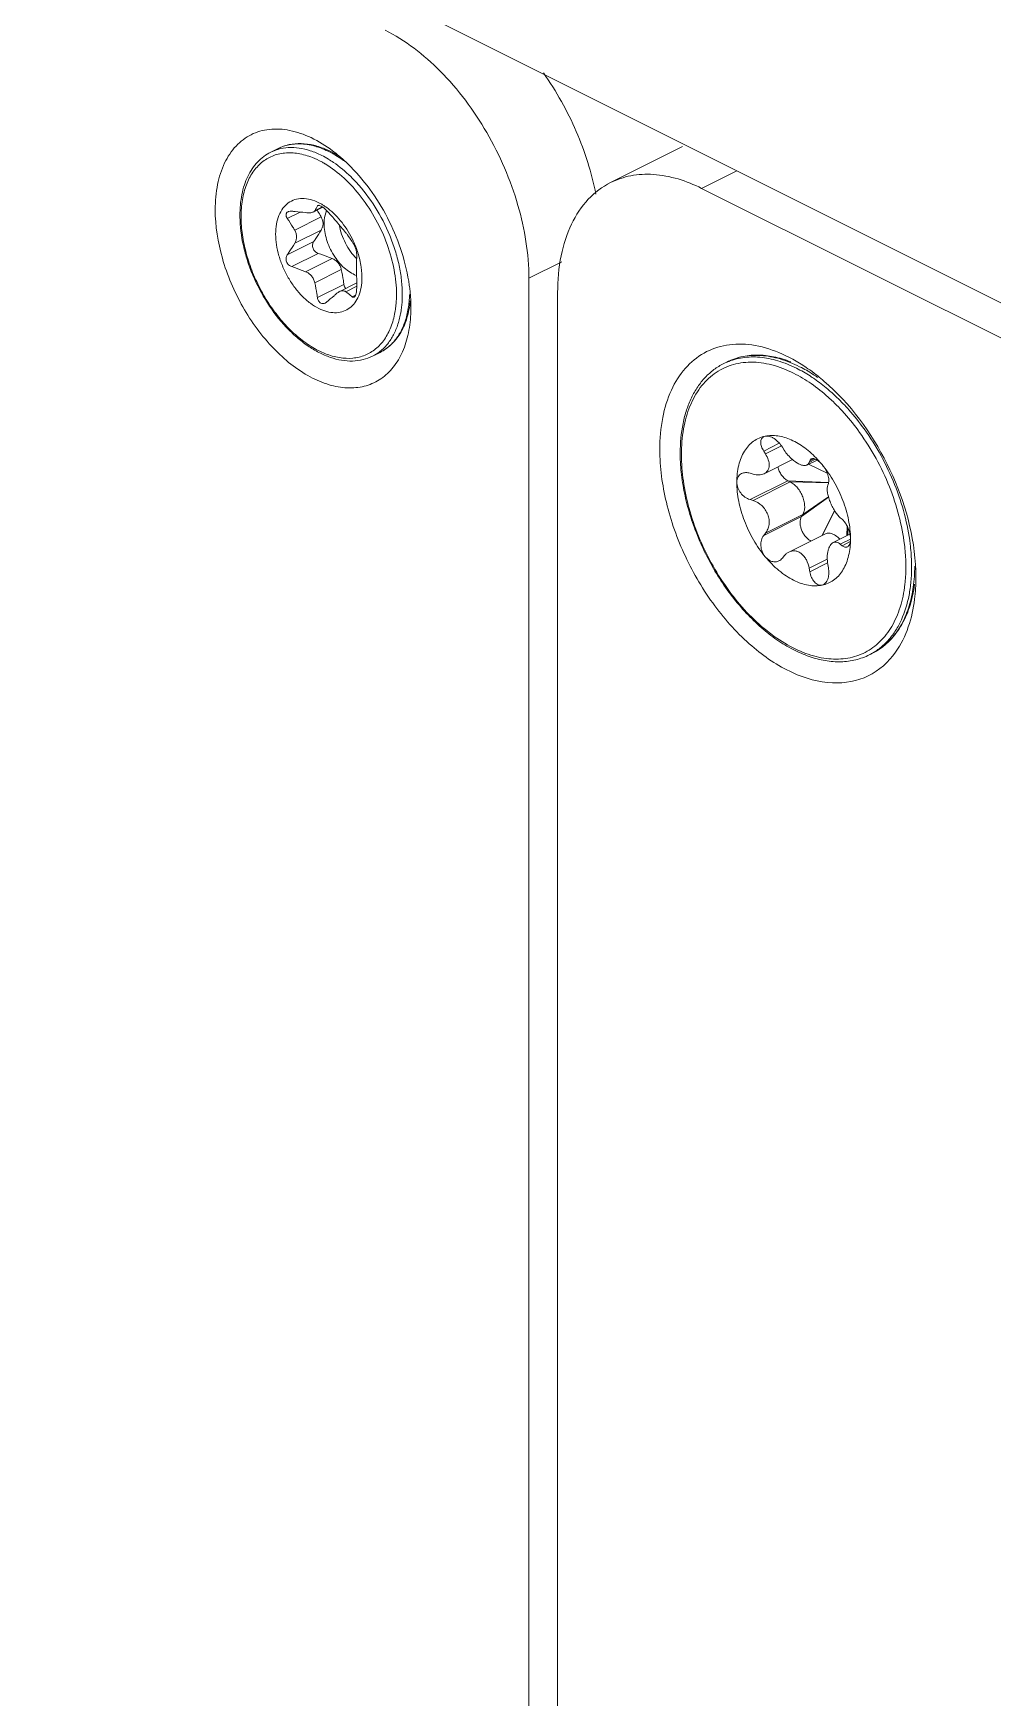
# Model space of a CAD drawing. Header units: millimetres. Extents: x 0 to 2524, y 0 to 1785.
# Drawn here: x 1365.97 to 1384.83, y 745.9 to 778.61 of the extents above; entities that cross this region are included whole.
import ezdxf

# ---------------------------------------------------------------- set-up
doc = ezdxf.new("R2010")
doc.units = ezdxf.units.MM
doc.header["$LTSCALE"] = 0.1
doc.layers.get('0').update_dxf_attribs({"lineweight": 13})

msp = doc.modelspace()

# ---------------------------------------------------------------- linework, layer by layer
for p, q in [((1171.501, 880.058), (1495.073, 718.272)), ((1370.638, 776.272), (1370.785, 776.345)), ((1378.733, 776.382), (1377.318, 775.675)), ((1379.107, 775.562), (1379.8, 775.908)), ((1495.073, 717.579), (1379.107, 775.562)), ((1370.964, 774.969), (1371.22, 775.097)), ((1371.662, 775.191), (1371.475, 775.097)), ((1371.653, 775.197), (1371.505, 775.122)), ((1371.557, 775.217), (1371.577, 775.227)), ((1371.557, 775.217), (1371.565, 775.225)), ((1371.631, 775), (1371.11, 774.739)), ((1371.631, 774.743), (1371.11, 774.483)), ((1370.964, 774.256), (1371.485, 774.516)), ((1371.053, 774.023), (1371.573, 774.283)), ((1371.844, 774.185), (1371.323, 773.924)), ((1375.713, 773.795), (1376.363, 774.119)), ((1372.025, 773.966), (1371.505, 773.705)), ((1372.328, 773.702), (1371.987, 773.531)), ((1375.713, 697.584), (1375.713, 773.795)), ((1371.557, 773.414), (1372.077, 773.675)), ((1372.328, 773.638), (1372.112, 773.53)), ((1372.238, 773.43), (1372.306, 773.464)), ((1376.279, 773.512), (1376.279, 697.301)), ((1371.734, 773.326), (1371.708, 773.308)), ((1372.642, 772.265), (1372.788, 772.338)), ((1379.543, 772.117), (1379.604, 772.148)), ((1380.329, 770.399), (1380.636, 770.553)), ((1380.359, 770.691), (1380.331, 770.682)), ((1380.678, 770.499), (1380.364, 770.342)), ((1380.696, 770.475), (1380.732, 770.418)), ((1380.364, 770.342), (1380.329, 770.399)), ((1380.895, 770.232), (1380.336, 769.953)), ((1381.179, 770.123), (1381.378, 770.222)), ((1381.211, 770.139), (1381.575, 769.965)), ((1381.222, 770.173), (1381.348, 770.237)), ((1381.222, 770.173), (1381.234, 770.206)), ((1381.234, 770.206), (1381.315, 770.247)), ((1380.06, 769.963), (1380.119, 769.945)), ((1380.06, 769.444), (1380.804, 769.816)), ((1380.119, 769.426), (1380.852, 769.792)), ((1380.804, 769.816), (1380.852, 769.792)), ((1381.604, 769.781), (1380.804, 769.816)), ((1381.601, 769.774), (1380.852, 769.792)), ((1380.119, 769.426), (1380.06, 769.444)), ((1381.606, 769.49), (1381.073, 769.111)), ((1381.603, 769.497), (1381.097, 769.15)), ((1381.601, 769.763), (1381.589, 769.73)), ((1380.364, 768.783), (1381.097, 769.15)), ((1381.097, 769.15), (1381.073, 769.111)), ((1381.721, 769.226), (1381.478, 768.742)), ((1381.722, 769.224), (1381.484, 768.745)), ((1380.329, 768.739), (1381.073, 769.111)), ((1381.834, 769.088), (1381.87, 769.058)), ((1381.968, 768.925), (1381.962, 768.733)), ((1381.983, 768.894), (1381.982, 768.743)), ((1380.329, 768.739), (1380.364, 768.783)), ((1380.821, 768.414), (1381.53, 768.768)), ((1382.024, 768.764), (1381.693, 768.599)), ((1382.035, 768.669), (1381.834, 768.568)), ((1381.87, 768.538), (1381.834, 768.568)), ((1381.87, 768.538), (1382.03, 768.618)), ((1380.732, 768.34), (1380.696, 768.295)), ((1381.222, 768.095), (1381.579, 768.273)), ((1381.234, 768.026), (1381.586, 768.203)), ((1381.589, 768.171), (1381.601, 768.103)), ((1381.234, 768.026), (1381.222, 768.095)), ((1381.476, 767.763), (1381.505, 767.773)), ((1381.507, 767.77), (1381.506, 767.77)), ((1382.405, 766.393), (1382.466, 766.424))]:
    msp.add_line(p, q)
for centre, radius, start, end in [((1371.018, 775.512), 0.849, 106.6947, 116.5357), ((1371.022, 775.498), 0.864, 105.8099, 106.7076), ((1370.771, 774.476), 1.939, 58.9537, 63.3083), ((1370.705, 774.371), 1.949, 58.9771, 59.2832), ((1370.667, 774.304), 2.139, 55.7755, 58.9381), ((1372.417, 775.032), 2.384, 180.0011, 180.6953), ((1370.766, 775.59), 0.874, 327.635, 334.7257), ((1371.133, 774.379), 1.008, 59.6373, 63.4175), ((1371.079, 774.286), 1.115, 56.2395, 59.6736), ((1371.02, 774.196), 1.222, 52.4225, 56.2627), ((1370.518, 773.706), 1.927, 17.799, 25.3196), ((1372.518, 774.376), 0.562, 249.1768, 250.0173), ((1367.099, 773.703), 5.23, 358.5836, 359.9848), ((1370.935, 773.476), 2.289, 357.6199, 0.017), ((1371.325, 773.437), 1.783, 349.8729, 351.6929), ((1371.237, 773.45), 1.873, 351.6867, 353.5381), ((1371.391, 773.557), 2.002, 352.4616, 354.0677), ((1370.628, 773.221), 2.765, 357.3108, 0.0131), ((1372.411, 773.093), 0.844, 296.5664, 305.3933), ((1372.346, 773.168), 0.943, 315.4127, 318.3211), ((1372.264, 773.021), 0.846, 296.5704, 307.4028), ((1380.08, 771.043), 1.202, 113.296, 116.5662), ((1379.129, 769.037), 3.629, 53.1021, 55.9169), ((1378.992, 768.853), 3.859, 51.5572, 53.1153), ((1378.866, 768.696), 4.06, 49.3162, 51.5518), ((1379.018, 768.583), 3.862, 46.173, 48.0654), ((1378.861, 768.421), 4.088, 43.3817, 46.1547), ((1378.779, 768.343), 4.201, 43.1152, 43.3884), ((1378.719, 768.287), 4.283, 41.6542, 43.1103), ((1378.465, 768.069), 4.618, 35.7119, 41.5794), ((1378.458, 768.068), 4.736, 35.7147, 41.5814), ((1382.088, 770.358), 3.4, 180.0006, 180.4861), ((1379.781, 768.73), 2.2, 39.6153, 43.0298), ((1379.289, 767.905), 4.032, 1.4294, 3.7819), ((1379.512, 767.911), 3.809, 0.0052, 1.421), ((1381.35, 768.372), 0.622, 281.697, 284.5236), ((1381.925, 767.506), 1.21, 296.5769, 307.8677), ((1381.81, 767.632), 1.381, 317.6842, 320.5538), ((1381.867, 767.469), 1.203, 296.5682, 299.8233)]:
    msp.add_arc(centre, radius, start, end)
for points, knots in [([(1375.713, 773.795), (1375.713, 774.278), (1375.546, 775.281), (1374.943, 776.677), (1374.055, 777.871), (1373.287, 778.472), (1372.885, 778.673)], [0, 0, 0, 0, 0.246812, 0.511785, 0.770306, 1, 1, 1, 1]), ([(1376.001, 777.831), (1376.254, 777.471), (1376.68, 776.705), (1376.948, 775.869), (1377.031, 775.446)], [0, 0, 0, 0, 0.504743, 1, 1, 1, 1]), ([(1369.547, 775.145), (1369.547, 775.311), (1369.574, 775.626), (1369.708, 776.057), (1369.934, 776.402), (1370.243, 776.638), (1370.618, 776.744), (1371.029, 776.717), (1371.455, 776.566), (1371.723, 776.399), (1371.855, 776.299)], [0, 0, 0, 0, 0.144821, 0.274812, 0.391414, 0.499998, 0.608577, 0.72521, 0.855132, 1, 1, 1, 1]), ([(1370.785, 776.345), (1370.853, 776.379), (1371.001, 776.431), (1371.241, 776.451), (1371.491, 776.416), (1371.654, 776.36), (1371.736, 776.324)], [0, 0, 0, 0, 0.233456, 0.474127, 0.728195, 1, 1, 1, 1]), ([(1371.917, 776.21), (1371.821, 776.268), (1371.628, 776.363), (1371.372, 776.429), (1371.176, 776.44), (1371.038, 776.429), (1370.906, 776.398), (1370.824, 776.365), (1370.785, 776.345)], [0, 0, 0, 0, 0.283464, 0.540713, 0.660935, 0.776648, 0.889158, 1, 1, 1, 1]), ([(1371.642, 776.208), (1371.569, 776.244), (1371.424, 776.305), (1371.202, 776.359), (1370.988, 776.37), (1370.851, 776.348), (1370.787, 776.33)], [0, 0, 0, 0, 0.275906, 0.532541, 0.772396, 1, 1, 1, 1]), ([(1371.736, 776.324), (1371.755, 776.316), (1371.832, 776.281), (1371.906, 776.24), (1371.961, 776.207)], [0, 0, 0, 0, 0.244297, 1, 1, 1, 1]), ([(1370.033, 775.032), (1370.033, 775.17), (1370.05, 775.372), (1370.116, 775.626), (1370.184, 775.797), (1370.271, 775.949), (1370.376, 776.081), (1370.498, 776.191), (1370.591, 776.248), (1370.638, 776.272)], [0, 0, 0, 0, 0.283857, 0.41599, 0.54178, 0.661886, 0.777353, 0.88952, 1, 1, 1, 1]), ([(1371.458, 776.168), (1371.368, 776.203), (1371.188, 776.256), (1370.958, 776.267), (1370.788, 776.238), (1370.67, 776.199), (1370.559, 776.144), (1370.457, 776.071), (1370.366, 775.982), (1370.255, 775.842), (1370.148, 775.627), (1370.072, 775.329), (1370.056, 775.115), (1370.056, 775.004)], [0, 0, 0, 0, 0.13036, 0.249603, 0.306343, 0.361945, 0.417173, 0.472817, 0.529637, 0.588309, 0.713061, 0.850082, 1, 1, 1, 1]), ([(1371.701, 776.047), (1371.681, 776.059), (1371.602, 776.104), (1371.52, 776.143), (1371.458, 776.168)], [0, 0, 0, 0, 0.257404, 1, 1, 1, 1]), ([(1372.419, 775.389), (1372.316, 775.522), (1372.099, 775.763), (1371.842, 775.962), (1371.71, 776.042)], [0, 0, 0, 0, 0.520938, 1, 1, 1, 1]), ([(1371.855, 776.299), (1371.886, 776.276), (1372.01, 776.179), (1372.127, 776.073), (1372.211, 775.988)], [0, 0, 0, 0, 0.2435, 1, 1, 1, 1]), ([(1372.32, 775.681), (1372.285, 775.719), (1372.146, 775.862), (1371.992, 775.99), (1371.87, 776.073)], [0, 0, 0, 0, 0.259904, 1, 1, 1, 1]), ([(1372.092, 776.092), (1372.078, 776.103), (1372.021, 776.144), (1371.962, 776.183), (1371.917, 776.21)], [0, 0, 0, 0, 0.254594, 1, 1, 1, 1]), ([(1372.211, 775.988), (1372.52, 775.676), (1373.026, 774.94), (1373.303, 774.091), (1373.363, 773.657)], [0, 0, 0, 0, 0.500531, 1, 1, 1, 1]), ([(1373.224, 773.477), (1373.224, 773.57), (1373.213, 773.762), (1373.166, 774.052), (1373.088, 774.346), (1372.947, 774.737), (1372.709, 775.199), (1372.458, 775.531), (1372.32, 775.681)], [0, 0, 0, 0, 0.115422, 0.236391, 0.361666, 0.489863, 0.748532, 1, 1, 1, 1]), ([(1377.318, 775.675), (1377.155, 775.593), (1376.847, 775.359), (1376.516, 774.852), (1376.318, 774.218), (1376.279, 773.755), (1376.279, 773.512)], [0, 0, 0, 0, 0.217166, 0.450361, 0.71044, 1, 1, 1, 1]), ([(1379.107, 775.562), (1378.813, 775.709), (1378.343, 775.861), (1377.721, 775.83), (1377.444, 775.738), (1377.318, 775.675)], [0, 0, 0, 0, 0.534133, 0.772347, 1, 1, 1, 1]), ([(1371.584, 773.201), (1371.526, 773.23), (1371.41, 773.303), (1371.252, 773.442), (1371.107, 773.611), (1370.979, 773.804), (1370.874, 774.013), (1370.796, 774.231), (1370.747, 774.449), (1370.73, 774.659), (1370.745, 774.854), (1370.791, 775.027), (1370.87, 775.172), (1370.978, 775.281), (1371.111, 775.348), (1371.263, 775.37), (1371.425, 775.347), (1371.531, 775.306), (1371.584, 775.28)], [0, 0, 0, 0, 0.06329, 0.13188, 0.204672, 0.280151, 0.356569, 0.432094, 0.504975, 0.573688, 0.637122, 0.694783, 0.747041, 0.795334, 0.842131, 0.890352, 0.942485, 1, 1, 1, 1]), ([(1373.111, 773.477), (1373.111, 773.638), (1373.076, 773.973), (1372.938, 774.469), (1372.72, 774.951), (1372.526, 775.249), (1372.419, 775.389)], [0, 0, 0, 0, 0.234732, 0.485658, 0.744015, 1, 1, 1, 1]), ([(1373.391, 773.092), (1373.384, 772.951), (1373.35, 772.681), (1373.228, 772.312), (1373.037, 772.008), (1372.783, 771.785), (1372.476, 771.655), (1372.133, 771.625), (1371.77, 771.692), (1371.254, 771.914), (1370.641, 772.412), (1370.054, 773.218), (1369.656, 774.153), (1369.547, 774.823), (1369.547, 775.145)], [0, 0, 0, 0, 0.062015, 0.11834, 0.169561, 0.21738, 0.264331, 0.313225, 0.366311, 0.424827, 0.557892, 0.706671, 0.858564, 1, 1, 1, 1]), ([(1372.642, 772.265), (1372.582, 772.235), (1372.453, 772.188), (1372.245, 772.161), (1372.027, 772.178), (1371.804, 772.235), (1371.58, 772.333), (1371.358, 772.466), (1371.143, 772.635), (1370.864, 772.904), (1370.556, 773.305), (1370.318, 773.758), (1370.176, 774.143), (1370.073, 774.522), (1370.035, 774.813), (1370.033, 775.003)], [0, 0, 0, 0, 0.04678, 0.094688, 0.144735, 0.197693, 0.254036, 0.313926, 0.37724, 0.443617, 0.583066, 0.726615, 0.797908, 0.867736, 1, 1, 1, 1]), ([(1370.056, 775.004), (1370.056, 774.885), (1370.075, 774.641), (1370.152, 774.274), (1370.277, 773.905), (1370.445, 773.548), (1370.65, 773.214), (1370.886, 772.913), (1371.146, 772.656), (1371.42, 772.452), (1371.701, 772.306), (1371.979, 772.225), (1372.207, 772.214), (1372.375, 772.242), (1372.493, 772.279), (1372.602, 772.334), (1372.704, 772.405), (1372.795, 772.491), (1372.905, 772.629), (1373.014, 772.839), (1373.063, 773.025), (1373.081, 773.123)], [0, 0, 0, 0, 0.068604, 0.141192, 0.216459, 0.292883, 0.368858, 0.442815, 0.513331, 0.579272, 0.639933, 0.695221, 0.745844, 0.76994, 0.793548, 0.816985, 0.840579, 0.864646, 0.889471, 0.942181, 1, 1, 1, 1]), ([(1370.964, 774.969), (1370.956, 774.981), (1370.942, 775.005), (1370.937, 775.039), (1370.943, 775.063), (1370.954, 775.084), (1370.969, 775.096), (1370.979, 775.101)], [0, 0, 0, 0, 0.28482, 0.535851, 0.651956, 0.765513, 1, 1, 1, 1]), ([(1370.979, 775.101), (1370.984, 775.104), (1371.008, 775.113), (1371.034, 775.114), (1371.053, 775.113)], [0, 0, 0, 0, 0.23001, 1, 1, 1, 1]), ([(1371.053, 775.113), (1371.076, 775.111), (1371.166, 775.103), (1371.256, 775.093), (1371.323, 775.085)], [0, 0, 0, 0, 0.253475, 1, 1, 1, 1]), ([(1371.323, 775.085), (1371.338, 775.083), (1371.368, 775.08), (1371.409, 775.08), (1371.445, 775.085), (1371.466, 775.092), (1371.475, 775.097)], [0, 0, 0, 0, 0.30025, 0.570887, 0.804829, 1, 1, 1, 1]), ([(1371.475, 775.097), (1371.481, 775.1), (1371.492, 775.107), (1371.501, 775.117), (1371.505, 775.122)], [0, 0, 0, 0, 0.528927, 1, 1, 1, 1]), ([(1371.631, 775), (1371.624, 775.011), (1371.598, 775.056), (1371.57, 775.101), (1371.549, 775.134)], [0, 0, 0, 0, 0.251509, 1, 1, 1, 1]), ([(1371.565, 775.225), (1371.565, 775.226), (1371.567, 775.226), (1371.569, 775.227), (1371.57, 775.227)], [0, 0, 0, 0, 0.239803, 1, 1, 1, 1]), ([(1371.57, 775.227), (1371.578, 775.229), (1371.597, 775.227), (1371.614, 775.219), (1371.624, 775.214)], [0, 0, 0, 0, 0.407487, 1, 1, 1, 1]), ([(1371.624, 775.214), (1371.627, 775.213), (1371.64, 775.206), (1371.653, 775.198), (1371.662, 775.191)], [0, 0, 0, 0, 0.231951, 1, 1, 1, 1]), ([(1371.662, 775.191), (1371.669, 775.186), (1371.694, 775.167), (1371.718, 775.146), (1371.734, 775.128)], [0, 0, 0, 0, 0.245457, 1, 1, 1, 1]), ([(1371.688, 774.867), (1371.688, 774.891), (1371.691, 774.979), (1371.71, 775.067), (1371.736, 775.126)], [0, 0, 0, 0, 0.269298, 1, 1, 1, 1]), ([(1371.734, 775.128), (1371.751, 775.111), (1371.819, 775.039), (1371.884, 774.966), (1371.931, 774.909)], [0, 0, 0, 0, 0.248914, 1, 1, 1, 1]), ([(1371.765, 775.165), (1371.816, 775.126), (1371.913, 775.039), (1372.091, 774.835), (1372.2, 774.656), (1372.26, 774.53)], [0, 0, 0, 0, 0.235096, 0.483128, 1, 1, 1, 1]), ([(1371.11, 774.739), (1371.099, 774.759), (1371.053, 774.837), (1371.003, 774.913), (1370.964, 774.969)], [0, 0, 0, 0, 0.252413, 1, 1, 1, 1]), ([(1371.11, 774.483), (1371.122, 774.502), (1371.14, 774.543), (1371.15, 774.61), (1371.14, 774.677), (1371.122, 774.719), (1371.11, 774.739)], [0, 0, 0, 0, 0.247907, 0.494258, 0.743456, 1, 1, 1, 1]), ([(1371.485, 774.516), (1371.497, 774.535), (1371.547, 774.61), (1371.596, 774.686), (1371.631, 774.743)], [0, 0, 0, 0, 0.253646, 1, 1, 1, 1]), ([(1371.668, 774.87), (1371.668, 774.892), (1371.661, 774.938), (1371.642, 774.98), (1371.631, 775)], [0, 0, 0, 0, 0.492703, 1, 1, 1, 1]), ([(1371.631, 774.743), (1371.642, 774.762), (1371.661, 774.803), (1371.668, 774.848), (1371.668, 774.87)], [0, 0, 0, 0, 0.501612, 1, 1, 1, 1]), ([(1371.688, 774.867), (1371.688, 774.816), (1371.697, 774.711), (1371.734, 774.554), (1371.793, 774.399), (1371.873, 774.25), (1371.968, 774.116), (1372.076, 774.001), (1372.193, 773.911), (1372.276, 773.867), (1372.318, 773.851)], [0, 0, 0, 0, 0.121275, 0.250197, 0.383662, 0.518165, 0.650076, 0.776023, 0.893242, 1, 1, 1, 1]), ([(1371.931, 774.909), (1371.963, 774.87), (1372.011, 774.813), (1372.071, 774.74), (1372.099, 774.706), (1372.112, 774.69)], [0, 0, 0, 0, 0.536536, 0.7845, 1, 1, 1, 1]), ([(1371.985, 774.843), (1371.996, 774.782), (1372.028, 774.659), (1372.103, 774.483), (1372.202, 774.32), (1372.283, 774.223), (1372.326, 774.18)], [0, 0, 0, 0, 0.246577, 0.501358, 0.755434, 1, 1, 1, 1]), ([(1372.112, 774.69), (1372.124, 774.676), (1372.168, 774.621), (1372.209, 774.564), (1372.238, 774.52)], [0, 0, 0, 0, 0.255259, 1, 1, 1, 1]), ([(1370.964, 774.256), (1370.977, 774.275), (1371.027, 774.35), (1371.075, 774.425), (1371.11, 774.483)], [0, 0, 0, 0, 0.253646, 1, 1, 1, 1]), ([(1371.573, 774.283), (1371.551, 774.291), (1371.507, 774.316), (1371.472, 774.369), (1371.46, 774.416), (1371.459, 774.452), (1371.468, 774.486), (1371.478, 774.507), (1371.485, 774.516)], [0, 0, 0, 0, 0.252428, 0.508829, 0.635948, 0.760109, 0.881308, 1, 1, 1, 1]), ([(1372.238, 774.52), (1372.25, 774.503), (1372.272, 774.464), (1372.299, 774.402), (1372.317, 774.348), (1372.325, 774.31), (1372.327, 774.294), (1372.327, 774.287)], [0, 0, 0, 0, 0.242787, 0.53335, 0.805459, 0.914802, 1, 1, 1, 1]), ([(1371.053, 774.023), (1371.03, 774.031), (1370.986, 774.056), (1370.951, 774.108), (1370.939, 774.156), (1370.939, 774.192), (1370.947, 774.226), (1370.957, 774.246), (1370.964, 774.256)], [0, 0, 0, 0, 0.252428, 0.508829, 0.635948, 0.760109, 0.881308, 1, 1, 1, 1]), ([(1371.323, 773.924), (1371.301, 773.933), (1371.212, 773.968), (1371.121, 774), (1371.053, 774.023)], [0, 0, 0, 0, 0.247699, 1, 1, 1, 1]), ([(1371.844, 774.185), (1371.822, 774.194), (1371.732, 774.229), (1371.642, 774.26), (1371.573, 774.283)], [0, 0, 0, 0, 0.247699, 1, 1, 1, 1]), ([(1372.025, 773.966), (1372.02, 773.99), (1372.004, 774.038), (1371.964, 774.102), (1371.91, 774.152), (1371.866, 774.176), (1371.844, 774.185)], [0, 0, 0, 0, 0.254861, 0.506075, 0.754128, 1, 1, 1, 1]), ([(1372.325, 774.132), (1372.324, 774.116), (1372.322, 774.079), (1372.321, 773.994), (1372.323, 773.924), (1372.325, 773.875)], [0, 0, 0, 0, 0.189519, 0.428203, 1, 1, 1, 1]), ([(1372.327, 774.287), (1372.328, 774.274), (1372.33, 774.223), (1372.328, 774.171), (1372.325, 774.132)], [0, 0, 0, 0, 0.240983, 1, 1, 1, 1]), ([(1372.353, 774.295), (1372.382, 774.204), (1372.425, 774.023), (1372.435, 773.838), (1372.43, 773.749)], [0, 0, 0, 0, 0.519189, 1, 1, 1, 1]), ([(1371.505, 773.705), (1371.499, 773.73), (1371.483, 773.778), (1371.443, 773.841), (1371.389, 773.892), (1371.346, 773.915), (1371.323, 773.924)], [0, 0, 0, 0, 0.254861, 0.506075, 0.754128, 1, 1, 1, 1]), ([(1371.557, 773.414), (1371.553, 773.439), (1371.539, 773.536), (1371.521, 773.633), (1371.505, 773.705)], [0, 0, 0, 0, 0.249032, 1, 1, 1, 1]), ([(1372.43, 773.749), (1372.427, 773.688), (1372.412, 773.573), (1372.358, 773.414), (1372.277, 773.283), (1372.168, 773.186), (1372.038, 773.128), (1371.891, 773.111), (1371.736, 773.136), (1371.634, 773.176), (1371.584, 773.201)], [0, 0, 0, 0, 0.146021, 0.278949, 0.400179, 0.513404, 0.624315, 0.739263, 0.863481, 1, 1, 1, 1]), ([(1372.077, 773.675), (1372.074, 773.699), (1372.059, 773.797), (1372.041, 773.894), (1372.025, 773.966)], [0, 0, 0, 0, 0.249032, 1, 1, 1, 1]), ([(1371.624, 773.306), (1371.615, 773.311), (1371.598, 773.323), (1371.578, 773.349), (1371.564, 773.38), (1371.558, 773.403), (1371.557, 773.414)], [0, 0, 0, 0, 0.228178, 0.47142, 0.729869, 1, 1, 1, 1]), ([(1371.931, 773.492), (1371.915, 773.479), (1371.85, 773.422), (1371.784, 773.367), (1371.734, 773.326)], [0, 0, 0, 0, 0.244441, 1, 1, 1, 1]), ([(1371.987, 773.531), (1371.983, 773.529), (1371.962, 773.518), (1371.944, 773.504), (1371.931, 773.492)], [0, 0, 0, 0, 0.236143, 1, 1, 1, 1]), ([(1372.112, 773.53), (1372.104, 773.536), (1372.085, 773.545), (1372.054, 773.55), (1372.02, 773.546), (1371.998, 773.537), (1371.987, 773.531)], [0, 0, 0, 0, 0.231298, 0.465573, 0.71817, 1, 1, 1, 1]), ([(1372.112, 773.593), (1372.107, 773.599), (1372.09, 773.623), (1372.081, 773.652), (1372.077, 773.675)], [0, 0, 0, 0, 0.238141, 1, 1, 1, 1]), ([(1372.238, 773.43), (1372.229, 773.439), (1372.188, 773.474), (1372.146, 773.507), (1372.112, 773.53)], [0, 0, 0, 0, 0.241675, 1, 1, 1, 1]), ([(1372.276, 773.423), (1372.273, 773.422), (1372.266, 773.42), (1372.253, 773.42), (1372.244, 773.425), (1372.238, 773.43)], [0, 0, 0, 0, 0.248735, 0.486009, 1, 1, 1, 1]), ([(1372.327, 773.574), (1372.327, 773.557), (1372.324, 773.524), (1372.316, 773.485), (1372.306, 773.459), (1372.295, 773.439), (1372.284, 773.427), (1372.276, 773.423)], [0, 0, 0, 0, 0.309935, 0.594847, 0.719651, 0.829204, 1, 1, 1, 1]), ([(1373.051, 772.541), (1373.1, 772.597), (1373.19, 772.725), (1373.287, 772.948), (1373.349, 773.203), (1373.366, 773.383), (1373.369, 773.476)], [0, 0, 0, 0, 0.223035, 0.46258, 0.721343, 1, 1, 1, 1]), ([(1373.098, 773.239), (1373.1, 773.258), (1373.108, 773.337), (1373.111, 773.417), (1373.111, 773.477)], [0, 0, 0, 0, 0.244758, 1, 1, 1, 1]), ([(1373.191, 773.098), (1373.195, 773.12), (1373.211, 773.214), (1373.219, 773.309), (1373.222, 773.381)], [0, 0, 0, 0, 0.243252, 1, 1, 1, 1]), ([(1373.363, 773.657), (1373.368, 773.62), (1373.386, 773.476), (1373.394, 773.33), (1373.394, 773.222)], [0, 0, 0, 0, 0.256372, 1, 1, 1, 1]), ([(1371.708, 773.308), (1371.695, 773.302), (1371.666, 773.293), (1371.637, 773.3), (1371.624, 773.306)], [0, 0, 0, 0, 0.506734, 1, 1, 1, 1]), ([(1372.777, 772.35), (1372.83, 772.39), (1372.929, 772.485), (1373.048, 772.661), (1373.138, 772.868), (1373.176, 773.019), (1373.191, 773.098)], [0, 0, 0, 0, 0.227866, 0.467841, 0.724396, 1, 1, 1, 1]), ([(1373.376, 773.295), (1373.362, 773.188), (1373.317, 772.984), (1373.213, 772.75), (1373.103, 772.592), (1373.01, 772.49), (1372.905, 772.404), (1372.828, 772.358), (1372.788, 772.338)], [0, 0, 0, 0, 0.276894, 0.532128, 0.653153, 0.770762, 0.885976, 1, 1, 1, 1]), ([(1372.9, 772.405), (1372.91, 772.413), (1372.952, 772.444), (1372.991, 772.478), (1373.018, 772.506)], [0, 0, 0, 0, 0.247785, 1, 1, 1, 1]), ([(1379.156, 772.325), (1379.292, 772.401), (1379.604, 772.509), (1380.116, 772.505), (1380.653, 772.347), (1380.994, 772.157), (1381.163, 772.043)], [0, 0, 0, 0, 0.220157, 0.453848, 0.71227, 1, 1, 1, 1]), ([(1378.287, 770.429), (1378.287, 770.639), (1378.32, 771.039), (1378.485, 771.588), (1378.76, 772.033), (1379.018, 772.247), (1379.156, 772.325)], [0, 0, 0, 0, 0.28868, 0.548854, 0.782798, 1, 1, 1, 1]), ([(1378.688, 770.358), (1378.688, 770.554), (1378.712, 770.842), (1378.807, 771.204), (1378.903, 771.446), (1379.025, 771.662), (1379.174, 771.849), (1379.346, 772.003), (1379.476, 772.084), (1379.543, 772.117)], [0, 0, 0, 0, 0.285392, 0.417936, 0.543856, 0.663798, 0.778818, 0.890321, 1, 1, 1, 1]), ([(1380.917, 771.929), (1380.78, 771.998), (1380.506, 772.105), (1380.147, 772.156), (1379.879, 772.135), (1379.691, 772.092), (1379.516, 772.02), (1379.354, 771.921), (1379.207, 771.796), (1379.078, 771.646), (1378.966, 771.473), (1378.874, 771.278), (1378.801, 771.064), (1378.73, 770.749), (1378.711, 770.499), (1378.711, 770.33)], [0, 0, 0, 0, 0.134718, 0.256832, 0.314289, 0.370104, 0.425075, 0.480068, 0.535949, 0.593509, 0.653412, 0.716168, 0.782107, 0.851412, 1, 1, 1, 1]), ([(1379.604, 772.148), (1379.694, 772.193), (1379.889, 772.263), (1380.204, 772.296), (1380.533, 772.261), (1380.751, 772.195), (1380.86, 772.153)], [0, 0, 0, 0, 0.23416, 0.475216, 0.729085, 1, 1, 1, 1]), ([(1381.035, 772.057), (1380.912, 772.119), (1380.665, 772.219), (1380.343, 772.279), (1380.098, 772.281), (1379.924, 772.26), (1379.759, 772.217), (1379.654, 772.173), (1379.604, 772.148)], [0, 0, 0, 0, 0.278944, 0.534783, 0.655555, 0.772578, 0.886969, 1, 1, 1, 1]), ([(1380.974, 772.027), (1380.856, 772.085), (1380.621, 772.181), (1380.262, 772.255), (1379.971, 772.249), (1379.756, 772.203), (1379.654, 772.167), (1379.605, 772.146)], [0, 0, 0, 0, 0.278209, 0.534456, 0.772603, 0.887165, 1, 1, 1, 1]), ([(1381.599, 771.456), (1381.493, 771.552), (1381.276, 771.725), (1381.037, 771.869), (1380.917, 771.929)], [0, 0, 0, 0, 0.516834, 1, 1, 1, 1]), ([(1381.328, 771.815), (1381.299, 771.836), (1381.185, 771.912), (1381.065, 771.981), (1380.974, 772.027)], [0, 0, 0, 0, 0.25686, 1, 1, 1, 1]), ([(1381.389, 771.846), (1381.36, 771.866), (1381.246, 771.943), (1381.127, 772.012), (1381.035, 772.057)], [0, 0, 0, 0, 0.25686, 1, 1, 1, 1]), ([(1381.673, 771.541), (1381.645, 771.566), (1381.534, 771.663), (1381.418, 771.753), (1381.328, 771.815)], [0, 0, 0, 0, 0.255737, 1, 1, 1, 1]), ([(1381.513, 771.774), (1382.031, 771.329), (1382.86, 770.196), (1383.268, 768.853), (1383.313, 768.171)], [0, 0, 0, 0, 0.499998, 1, 1, 1, 1]), ([(1382.001, 771.211), (1381.975, 771.24), (1381.87, 771.355), (1381.759, 771.464), (1381.673, 771.541)], [0, 0, 0, 0, 0.254414, 1, 1, 1, 1]), ([(1383.096, 768.56), (1383.073, 768.751), (1382.997, 769.138), (1382.809, 769.706), (1382.549, 770.255), (1382.332, 770.6), (1382.214, 770.764)], [0, 0, 0, 0, 0.24093, 0.491799, 0.746855, 1, 1, 1, 1]), ([(1383.209, 768.571), (1383.185, 768.767), (1383.107, 769.164), (1382.914, 769.746), (1382.647, 770.31), (1382.425, 770.664), (1382.304, 770.832)], [0, 0, 0, 0, 0.240938, 0.491809, 0.746861, 1, 1, 1, 1]), ([(1382.922, 766.445), (1382.785, 766.252), (1382.412, 765.917), (1381.644, 765.784), (1380.83, 766.022), (1380.038, 766.563), (1379.326, 767.35), (1378.758, 768.312), (1378.385, 769.356), (1378.287, 770.08), (1378.287, 770.429)], [0, 0, 0, 0, 0.093914, 0.18813, 0.295826, 0.421919, 0.563565, 0.713337, 0.861833, 1, 1, 1, 1]), ([(1379.8, 769.786), (1379.8, 769.898), (1379.816, 770.063), (1379.88, 770.265), (1379.945, 770.395), (1380.026, 770.505), (1380.124, 770.593), (1380.236, 770.657), (1380.317, 770.683), (1380.359, 770.691)], [0, 0, 0, 0, 0.292489, 0.425478, 0.549994, 0.667323, 0.77954, 0.889431, 1, 1, 1, 1]), ([(1380.331, 770.682), (1380.322, 770.677), (1380.305, 770.665), (1380.286, 770.639), (1380.274, 770.607), (1380.269, 770.555), (1380.284, 770.482), (1380.311, 770.427), (1380.329, 770.399)], [0, 0, 0, 0, 0.097885, 0.196945, 0.302948, 0.419624, 0.688587, 1, 1, 1, 1]), ([(1380.359, 770.691), (1380.398, 770.699), (1380.481, 770.708), (1380.608, 770.7), (1380.739, 770.67), (1380.922, 770.601), (1381.15, 770.462), (1381.312, 770.315), (1381.389, 770.231)], [0, 0, 0, 0, 0.102583, 0.210144, 0.32398, 0.444974, 0.708853, 1, 1, 1, 1]), ([(1380.696, 770.475), (1380.675, 770.508), (1380.627, 770.57), (1380.553, 770.633), (1380.489, 770.669), (1380.432, 770.692), (1380.386, 770.697), (1380.359, 770.691)], [0, 0, 0, 0, 0.280746, 0.557076, 0.685088, 0.802432, 1, 1, 1, 1]), ([(1382.405, 766.393), (1382.32, 766.351), (1382.137, 766.284), (1381.843, 766.247), (1381.533, 766.271), (1381.216, 766.354), (1380.897, 766.494), (1380.58, 766.687), (1380.272, 766.928), (1379.977, 767.214), (1379.702, 767.539), (1379.451, 767.897), (1379.229, 768.281), (1379.041, 768.683), (1378.889, 769.096), (1378.777, 769.512), (1378.707, 769.924), (1378.689, 770.196), (1378.688, 770.33)], [0, 0, 0, 0, 0.046162, 0.093539, 0.14319, 0.195908, 0.252154, 0.312065, 0.375489, 0.442037, 0.511131, 0.58206, 0.65402, 0.726157, 0.797611, 0.867553, 0.935227, 1, 1, 1, 1]), ([(1378.711, 770.33), (1378.711, 770.156), (1378.739, 769.798), (1378.854, 769.26), (1379.039, 768.721), (1379.287, 768.199), (1379.591, 767.712), (1379.94, 767.276), (1380.322, 766.907), (1380.726, 766.615), (1381.077, 766.443), (1381.355, 766.356), (1381.555, 766.317), (1381.75, 766.304), (1381.937, 766.317), (1382.117, 766.355), (1382.285, 766.418), (1382.442, 766.506), (1382.585, 766.618), (1382.714, 766.753), (1382.826, 766.91), (1382.921, 767.086), (1383.028, 767.352), (1383.076, 767.567), (1383.096, 767.715)], [0, 0, 0, 0, 0.068636, 0.141294, 0.216628, 0.293067, 0.36896, 0.442698, 0.512838, 0.578246, 0.638256, 0.666243, 0.692947, 0.718503, 0.743108, 0.767017, 0.790534, 0.813988, 0.837717, 0.862037, 0.887221, 0.913488, 0.940997, 1, 1, 1, 1]), ([(1380.336, 769.953), (1380.351, 769.96), (1380.378, 769.978), (1380.41, 770.016), (1380.43, 770.061), (1380.439, 770.112), (1380.435, 770.168), (1380.416, 770.248), (1380.387, 770.305), (1380.364, 770.342)], [0, 0, 0, 0, 0.11066, 0.218773, 0.328694, 0.444664, 0.569516, 0.704271, 1, 1, 1, 1]), ([(1380.895, 770.231), (1380.863, 770.258), (1380.804, 770.316), (1380.754, 770.383), (1380.732, 770.418)], [0, 0, 0, 0, 0.500571, 1, 1, 1, 1]), ([(1381.179, 770.123), (1381.171, 770.119), (1381.153, 770.114), (1381.124, 770.112), (1381.091, 770.118), (1381.04, 770.134), (1380.972, 770.17), (1380.921, 770.208), (1380.895, 770.231)], [0, 0, 0, 0, 0.081289, 0.172033, 0.275865, 0.394549, 0.674735, 1, 1, 1, 1]), ([(1381.222, 770.173), (1381.218, 770.163), (1381.207, 770.142), (1381.189, 770.128), (1381.179, 770.123)], [0, 0, 0, 0, 0.516987, 1, 1, 1, 1]), ([(1381.265, 770.244), (1381.258, 770.24), (1381.245, 770.23), (1381.237, 770.214), (1381.234, 770.206)], [0, 0, 0, 0, 0.479654, 1, 1, 1, 1]), ([(1381.378, 770.222), (1381.367, 770.229), (1381.347, 770.24), (1381.317, 770.25), (1381.289, 770.252), (1381.272, 770.247), (1381.265, 770.244)], [0, 0, 0, 0, 0.309007, 0.574685, 0.801106, 1, 1, 1, 1]), ([(1381.476, 770.133), (1381.461, 770.151), (1381.43, 770.184), (1381.395, 770.211), (1381.378, 770.222)], [0, 0, 0, 0, 0.531627, 1, 1, 1, 1]), ([(1381.601, 769.763), (1381.605, 769.773), (1381.61, 769.797), (1381.61, 769.837), (1381.603, 769.882), (1381.584, 769.951), (1381.545, 770.038), (1381.501, 770.102), (1381.476, 770.133)], [0, 0, 0, 0, 0.081914, 0.180348, 0.294769, 0.423159, 0.707611, 1, 1, 1, 1]), ([(1381.476, 770.133), (1381.562, 770.029), (1381.718, 769.803), (1381.894, 769.435), (1382.006, 769.053), (1382.035, 768.793), (1382.035, 768.668)], [0, 0, 0, 0, 0.254359, 0.512919, 0.764766, 1, 1, 1, 1]), ([(1379.895, 769.956), (1379.88, 769.949), (1379.853, 769.93), (1379.822, 769.89), (1379.804, 769.84), (1379.8, 769.804), (1379.8, 769.786)], [0, 0, 0, 0, 0.236599, 0.476208, 0.728722, 1, 1, 1, 1]), ([(1380.359, 768.321), (1380.273, 768.425), (1380.117, 768.651), (1379.941, 769.019), (1379.829, 769.401), (1379.8, 769.661), (1379.8, 769.786)], [0, 0, 0, 0, 0.254359, 0.512919, 0.764766, 1, 1, 1, 1]), ([(1379.8, 769.786), (1379.8, 769.749), (1379.816, 769.674), (1379.872, 769.572), (1379.955, 769.49), (1380.024, 769.454), (1380.06, 769.444)], [0, 0, 0, 0, 0.239462, 0.49734, 0.756045, 1, 1, 1, 1]), ([(1380.06, 769.963), (1380.032, 769.972), (1379.988, 769.979), (1379.932, 769.971), (1379.906, 769.962), (1379.895, 769.956)], [0, 0, 0, 0, 0.525273, 0.767904, 1, 1, 1, 1]), ([(1380.119, 769.945), (1380.139, 769.939), (1380.177, 769.931), (1380.235, 769.927), (1380.288, 769.934), (1380.321, 769.945), (1380.336, 769.953)], [0, 0, 0, 0, 0.273271, 0.531241, 0.772973, 1, 1, 1, 1]), ([(1380.804, 769.816), (1380.781, 769.827), (1380.736, 769.86), (1380.679, 769.924), (1380.633, 770.001), (1380.612, 770.058), (1380.605, 770.088)], [0, 0, 0, 0, 0.224639, 0.474754, 0.738214, 1, 1, 1, 1]), ([(1381.097, 769.15), (1381.11, 769.171), (1381.13, 769.222), (1381.138, 769.307), (1381.128, 769.401), (1381.099, 769.498), (1381.055, 769.591), (1380.997, 769.675), (1380.93, 769.744), (1380.878, 769.779), (1380.852, 769.792)], [0, 0, 0, 0, 0.100163, 0.214155, 0.341032, 0.476829, 0.616268, 0.753439, 0.882721, 1, 1, 1, 1]), ([(1381.834, 769.088), (1381.814, 769.105), (1381.774, 769.146), (1381.722, 769.221), (1381.674, 769.309), (1381.633, 769.404), (1381.601, 769.499), (1381.581, 769.588), (1381.575, 769.664), (1381.582, 769.711), (1381.589, 769.73)], [0, 0, 0, 0, 0.110696, 0.240625, 0.384178, 0.53292, 0.676665, 0.805968, 0.914467, 1, 1, 1, 1]), ([(1380.119, 769.426), (1380.183, 769.406), (1380.273, 769.352), (1380.363, 769.248), (1380.413, 769.154), (1380.438, 769.053), (1380.438, 768.953), (1380.414, 768.861), (1380.383, 768.807), (1380.364, 768.783)], [0, 0, 0, 0, 0.249375, 0.381505, 0.514159, 0.64429, 0.769426, 0.888065, 1, 1, 1, 1]), ([(1381.256, 768.63), (1381.237, 768.64), (1381.198, 768.666), (1381.148, 768.718), (1381.105, 768.78), (1381.071, 768.85), (1381.05, 768.923), (1381.04, 769.011), (1381.052, 769.077), (1381.073, 769.111)], [0, 0, 0, 0, 0.117575, 0.247234, 0.384697, 0.524378, 0.660423, 0.787463, 1, 1, 1, 1]), ([(1382.025, 768.764), (1382.019, 768.794), (1382.002, 768.853), (1381.966, 768.935), (1381.923, 769.005), (1381.888, 769.043), (1381.87, 769.058)], [0, 0, 0, 0, 0.274561, 0.545123, 0.791997, 1, 1, 1, 1]), ([(1380.329, 768.739), (1380.307, 768.712), (1380.276, 768.646), (1380.267, 768.534), (1380.294, 768.42), (1380.334, 768.351), (1380.359, 768.321)], [0, 0, 0, 0, 0.226942, 0.475503, 0.738548, 1, 1, 1, 1]), ([(1382.035, 768.668), (1382.035, 768.559), (1382.019, 768.399), (1381.959, 768.202), (1381.899, 768.074), (1381.822, 767.965), (1381.73, 767.876), (1381.624, 767.809), (1381.547, 767.78), (1381.507, 767.77)], [0, 0, 0, 0, 0.292043, 0.425248, 0.550191, 0.667997, 0.780507, 0.890228, 1, 1, 1, 1]), ([(1381.654, 768.778), (1381.633, 768.783), (1381.6, 768.787), (1381.559, 768.78), (1381.539, 768.773), (1381.531, 768.768)], [0, 0, 0, 0, 0.520186, 0.762961, 1, 1, 1, 1]), ([(1381.693, 768.599), (1381.682, 768.593), (1381.659, 768.576), (1381.632, 768.54), (1381.61, 768.494), (1381.592, 768.439), (1381.581, 768.377), (1381.575, 768.287), (1381.581, 768.217), (1381.589, 768.171)], [0, 0, 0, 0, 0.083137, 0.178761, 0.289183, 0.4138, 0.55033, 0.6957, 1, 1, 1, 1]), ([(1381.828, 768.666), (1381.802, 768.693), (1381.749, 768.739), (1381.686, 768.77), (1381.654, 768.778)], [0, 0, 0, 0, 0.534828, 1, 1, 1, 1]), ([(1381.834, 768.568), (1381.823, 768.578), (1381.8, 768.593), (1381.763, 768.608), (1381.726, 768.611), (1381.704, 768.604), (1381.693, 768.599)], [0, 0, 0, 0, 0.288082, 0.541806, 0.772346, 1, 1, 1, 1]), ([(1381.87, 768.538), (1381.878, 768.531), (1381.895, 768.52), (1381.923, 768.508), (1381.949, 768.506), (1381.966, 768.511), (1381.973, 768.514)], [0, 0, 0, 0, 0.294551, 0.551982, 0.781276, 1, 1, 1, 1]), ([(1381.973, 768.514), (1381.983, 768.519), (1382.002, 768.536), (1382.021, 768.571), (1382.032, 768.617), (1382.035, 768.65), (1382.035, 768.668)], [0, 0, 0, 0, 0.190975, 0.416283, 0.686233, 1, 1, 1, 1]), ([(1382.035, 768.668), (1382.035, 768.676), (1382.034, 768.708), (1382.029, 768.74), (1382.025, 768.764)], [0, 0, 0, 0, 0.238011, 1, 1, 1, 1]), ([(1383.124, 768.124), (1383.124, 768.16), (1383.121, 768.305), (1383.11, 768.45), (1383.096, 768.56)], [0, 0, 0, 0, 0.244432, 1, 1, 1, 1]), ([(1383.237, 768.124), (1383.237, 768.16), (1383.234, 768.31), (1383.222, 768.459), (1383.209, 768.571)], [0, 0, 0, 0, 0.244425, 1, 1, 1, 1]), ([(1380.359, 768.321), (1380.377, 768.3), (1380.417, 768.262), (1380.487, 768.226), (1380.561, 768.217), (1380.608, 768.229), (1380.629, 768.24)], [0, 0, 0, 0, 0.278794, 0.535291, 0.771972, 1, 1, 1, 1]), ([(1381.476, 767.763), (1381.433, 767.754), (1381.343, 767.745), (1381.203, 767.757), (1381.059, 767.795), (1380.913, 767.857), (1380.767, 767.942), (1380.572, 768.088), (1380.44, 768.223), (1380.359, 768.321)], [0, 0, 0, 0, 0.100852, 0.207172, 0.320423, 0.441479, 0.570535, 0.707242, 1, 1, 1, 1]), ([(1380.629, 768.24), (1380.642, 768.246), (1380.666, 768.262), (1380.687, 768.284), (1380.696, 768.295)], [0, 0, 0, 0, 0.491084, 1, 1, 1, 1]), ([(1380.732, 768.34), (1380.744, 768.355), (1380.771, 768.383), (1380.804, 768.405), (1380.821, 768.414)], [0, 0, 0, 0, 0.51023, 1, 1, 1, 1]), ([(1380.821, 768.414), (1380.84, 768.423), (1380.882, 768.437), (1380.949, 768.439), (1381.014, 768.42), (1381.075, 768.381), (1381.128, 768.326), (1381.186, 768.233), (1381.212, 768.151), (1381.222, 768.095)], [0, 0, 0, 0, 0.109461, 0.218418, 0.33058, 0.449317, 0.576567, 0.712229, 1, 1, 1, 1]), ([(1382.877, 766.755), (1382.946, 766.839), (1383.07, 767.031), (1383.2, 767.361), (1383.28, 767.734), (1383.297, 767.998), (1383.298, 768.134)], [0, 0, 0, 0, 0.222615, 0.462293, 0.721342, 1, 1, 1, 1]), ([(1381.234, 768.026), (1381.241, 767.988), (1381.262, 767.916), (1381.311, 767.838), (1381.36, 767.793), (1381.398, 767.77), (1381.437, 767.759), (1381.464, 767.76), (1381.476, 767.763)], [0, 0, 0, 0, 0.297992, 0.57064, 0.692364, 0.803082, 0.904393, 1, 1, 1, 1]), ([(1381.505, 767.773), (1381.515, 767.778), (1381.535, 767.792), (1381.561, 767.821), (1381.581, 767.857), (1381.602, 767.916), (1381.613, 767.999), (1381.607, 768.068), (1381.601, 768.103)], [0, 0, 0, 0, 0.096427, 0.2004, 0.313931, 0.437364, 0.708911, 1, 1, 1, 1]), ([(1382.465, 766.425), (1382.526, 766.46), (1382.643, 766.542), (1382.797, 766.694), (1382.931, 766.875), (1383.082, 767.159), (1383.18, 767.487), (1383.229, 767.84), (1383.237, 768.028), (1383.237, 768.124)], [0, 0, 0, 0, 0.107509, 0.217606, 0.33198, 0.451961, 0.711547, 0.852303, 1, 1, 1, 1]), ([(1383.322, 767.912), (1383.322, 767.77), (1383.293, 767.261), (1383.136, 766.746), (1382.922, 766.445)], [0, 0, 0, 0, 0.278051, 1, 1, 1, 1]), ([(1383.096, 767.715), (1383.101, 767.748), (1383.117, 767.884), (1383.124, 768.021), (1383.124, 768.124)], [0, 0, 0, 0, 0.24358, 1, 1, 1, 1]), ([(1383.296, 767.781), (1383.276, 767.629), (1383.214, 767.339), (1383.066, 767.006), (1382.91, 766.782), (1382.778, 766.638), (1382.631, 766.517), (1382.522, 766.452), (1382.466, 766.424)], [0, 0, 0, 0, 0.278338, 0.534003, 0.654847, 0.77204, 0.886673, 1, 1, 1, 1]), ([(1382.668, 766.551), (1382.682, 766.562), (1382.74, 766.609), (1382.794, 766.661), (1382.831, 766.702)], [0, 0, 0, 0, 0.247404, 1, 1, 1, 1])]:
    msp.add_open_spline(points, degree=3, knots=knots)
msp.add_open_spline([(1372.325, 773.875), (1372.328, 773.818), (1372.329, 773.76), (1372.329, 773.702)], degree=3)

doc.saveas('drawing.dxf')
